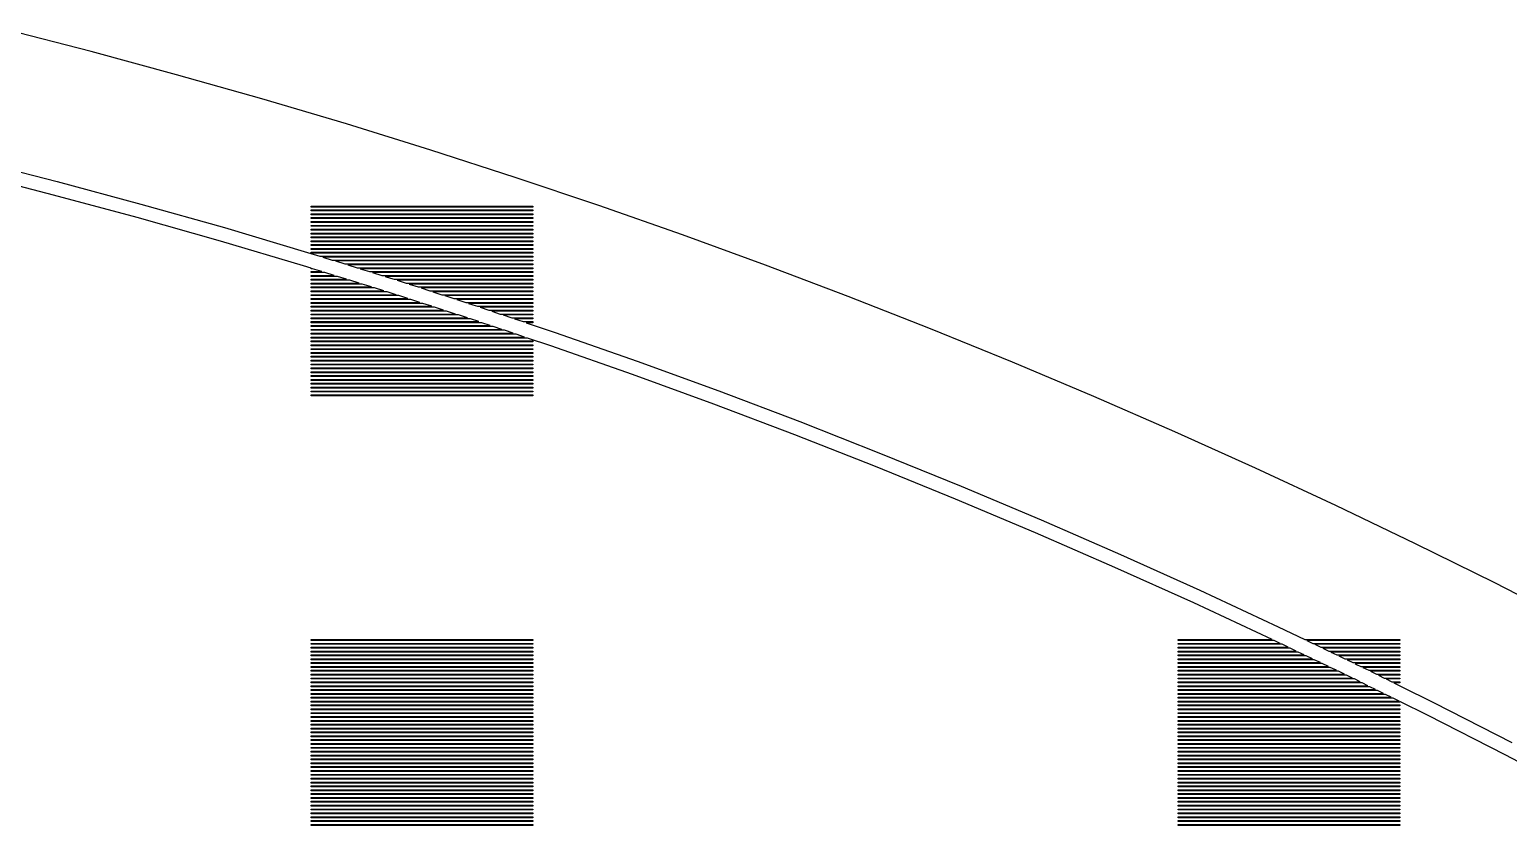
# Model space of a CAD drawing. Extents: x 40 to 187, y -3 to 150.
# Drawn here: x 129.28 to 144.98, y 139.38 to 147.84 of the extents above; entities that cross this region are included whole.
import ezdxf

# ---------------------------------------------------------------- set-up
doc = ezdxf.new("R2010")
doc.units = 0

msp = doc.modelspace()

# ---------------------------------------------------------------- linework, layer by layer
for p, q in [((129.938, 147.601), (129.029, 147.835)), ((130.844, 147.356), (129.938, 147.601)), ((131.748, 147.1), (130.844, 147.356)), ((132.648, 146.833), (131.748, 147.1)), ((133.544, 146.555), (132.648, 146.833)), ((134.437, 146.266), (133.544, 146.555)), ((128.683, 146.452), (129.575, 146.223)), ((129.537, 146.078), (128.646, 146.307)), ((129.575, 146.223), (130.464, 145.983)), ((135.327, 145.966), (134.437, 146.266)), ((130.424, 145.838), (129.537, 146.078)), ((130.464, 145.983), (131.351, 145.732)), ((132.273, 145.951), (132.273, 145.961)), ((132.273, 145.961), (134.625, 145.961)), ((134.625, 145.951), (132.273, 145.951)), ((132.273, 145.91), (132.273, 145.92)), ((132.273, 145.92), (134.625, 145.92)), ((134.625, 145.91), (132.273, 145.91)), ((132.273, 145.869), (132.273, 145.879)), ((132.273, 145.879), (134.625, 145.879)), ((134.625, 145.869), (132.273, 145.869)), ((134.625, 145.961), (134.625, 145.951)), ((134.625, 145.92), (134.625, 145.91)), ((134.625, 145.879), (134.625, 145.869)), ((136.213, 145.655), (135.327, 145.966)), ((131.309, 145.587), (130.424, 145.838)), ((131.351, 145.732), (132.234, 145.469)), ((132.273, 145.828), (132.273, 145.838)), ((132.273, 145.838), (134.625, 145.838)), ((134.625, 145.828), (132.273, 145.828)), ((132.273, 145.787), (132.273, 145.797)), ((132.273, 145.797), (134.625, 145.797)), ((134.625, 145.787), (132.273, 145.787)), ((132.273, 145.746), (132.273, 145.756)), ((132.273, 145.756), (134.625, 145.756)), ((134.625, 145.746), (132.273, 145.746)), ((132.273, 145.705), (132.273, 145.715)), ((132.273, 145.715), (134.625, 145.715)), ((134.625, 145.705), (132.273, 145.705)), ((134.625, 145.838), (134.625, 145.828)), ((134.625, 145.797), (134.625, 145.787)), ((134.625, 145.756), (134.625, 145.746)), ((134.625, 145.715), (134.625, 145.705)), ((132.19, 145.326), (131.309, 145.587)), ((132.273, 145.664), (132.273, 145.674)), ((132.273, 145.674), (134.625, 145.674)), ((134.625, 145.664), (132.273, 145.664)), ((132.273, 145.623), (132.273, 145.634)), ((132.273, 145.634), (134.625, 145.634)), ((134.625, 145.623), (132.273, 145.623)), ((132.273, 145.582), (132.273, 145.593)), ((132.273, 145.593), (134.625, 145.593)), ((134.625, 145.582), (132.273, 145.582)), ((132.273, 145.542), (132.273, 145.552)), ((132.273, 145.552), (134.625, 145.552)), ((134.625, 145.542), (132.273, 145.542)), ((134.625, 145.674), (134.625, 145.664)), ((134.625, 145.634), (134.625, 145.623)), ((134.625, 145.593), (134.625, 145.582)), ((134.625, 145.552), (134.625, 145.542)), ((137.095, 145.334), (136.213, 145.655)), ((132.234, 145.469), (132.364, 145.429)), ((132.273, 145.501), (132.273, 145.511)), ((132.273, 145.511), (134.625, 145.511)), ((134.625, 145.501), (132.273, 145.501)), ((132.273, 145.46), (132.273, 145.47)), ((132.273, 145.47), (134.625, 145.47)), ((134.625, 145.46), (132.273, 145.46)), ((132.364, 145.429), (134.625, 145.429)), ((134.625, 145.419), (132.397, 145.419)), ((132.397, 145.419), (132.496, 145.388)), ((132.496, 145.388), (134.625, 145.388)), ((134.625, 145.378), (132.529, 145.378)), ((132.529, 145.378), (132.628, 145.347)), ((134.625, 145.511), (134.625, 145.501)), ((134.625, 145.47), (134.625, 145.46)), ((134.625, 145.429), (134.625, 145.419)), ((134.625, 145.388), (134.625, 145.378)), ((132.273, 145.3), (132.19, 145.326)), ((132.273, 145.296), (132.273, 145.3)), ((132.287, 145.296), (132.273, 145.296)), ((132.273, 145.255), (132.273, 145.265)), ((132.273, 145.265), (132.386, 145.265)), ((132.419, 145.255), (132.273, 145.255)), ((132.273, 145.214), (132.273, 145.225)), ((132.273, 145.225), (132.517, 145.225)), ((132.55, 145.214), (132.273, 145.214)), ((132.386, 145.265), (132.287, 145.296)), ((132.517, 145.225), (132.419, 145.255)), ((132.649, 145.184), (132.55, 145.214)), ((132.628, 145.347), (134.625, 145.347)), ((134.625, 145.337), (132.661, 145.337)), ((132.661, 145.337), (132.76, 145.306)), ((132.76, 145.306), (134.625, 145.306)), ((134.625, 145.296), (132.793, 145.296)), ((132.793, 145.296), (132.892, 145.265)), ((132.892, 145.265), (134.625, 145.265)), ((134.625, 145.255), (132.925, 145.255)), ((132.925, 145.255), (133.024, 145.225)), ((133.024, 145.225), (134.625, 145.225)), ((134.625, 145.214), (133.057, 145.214)), ((133.057, 145.214), (133.114, 145.197)), ((134.625, 145.347), (134.625, 145.337)), ((134.625, 145.306), (134.625, 145.296)), ((134.625, 145.265), (134.625, 145.255)), ((134.625, 145.225), (134.625, 145.214)), ((137.973, 145.001), (137.095, 145.334)), ((132.273, 145.173), (132.273, 145.184)), ((132.273, 145.184), (132.649, 145.184)), ((132.682, 145.173), (132.273, 145.173)), ((132.273, 145.132), (132.273, 145.143)), ((132.273, 145.143), (132.781, 145.143)), ((132.814, 145.132), (132.273, 145.132)), ((132.273, 145.092), (132.273, 145.102)), ((132.273, 145.102), (132.913, 145.102)), ((132.946, 145.092), (132.273, 145.092)), ((132.273, 145.051), (132.273, 145.061)), ((132.273, 145.061), (133.045, 145.061)), ((132.781, 145.143), (132.682, 145.173)), ((132.913, 145.102), (132.814, 145.132)), ((133.045, 145.061), (132.946, 145.092)), ((133.114, 145.197), (133.154, 145.184)), ((133.154, 145.184), (134.625, 145.184)), ((134.625, 145.173), (133.186, 145.173)), ((133.186, 145.173), (133.281, 145.143)), ((133.281, 145.143), (134.625, 145.143)), ((134.625, 145.132), (133.312, 145.132)), ((133.312, 145.132), (133.407, 145.102)), ((133.407, 145.102), (134.625, 145.102)), ((134.625, 145.092), (133.439, 145.092)), ((133.439, 145.092), (133.533, 145.061)), ((133.533, 145.061), (134.625, 145.061)), ((134.625, 145.184), (134.625, 145.173)), ((134.625, 145.143), (134.625, 145.132)), ((134.625, 145.102), (134.625, 145.092)), ((134.625, 145.061), (134.625, 145.051)), ((133.078, 145.051), (132.273, 145.051)), ((132.273, 145.01), (132.273, 145.02)), ((132.273, 145.02), (133.173, 145.02)), ((133.204, 145.01), (132.273, 145.01)), ((132.273, 144.969), (132.273, 144.979)), ((132.273, 144.979), (133.299, 144.979)), ((133.331, 144.969), (132.273, 144.969)), ((132.273, 144.928), (132.273, 144.938)), ((132.273, 144.938), (133.425, 144.938)), ((133.457, 144.928), (132.273, 144.928)), ((133.173, 145.02), (133.078, 145.051)), ((133.299, 144.979), (133.204, 145.01)), ((133.425, 144.938), (133.331, 144.969)), ((133.552, 144.897), (133.457, 144.928)), ((134.625, 145.051), (133.565, 145.051)), ((133.565, 145.051), (133.66, 145.02)), ((133.66, 145.02), (134.625, 145.02)), ((134.625, 145.01), (133.691, 145.01)), ((133.691, 145.01), (133.786, 144.979)), ((133.786, 144.979), (134.625, 144.979)), ((134.625, 144.969), (133.818, 144.969)), ((133.818, 144.969), (133.913, 144.938)), ((133.913, 144.938), (134.625, 144.938)), ((134.625, 144.928), (133.944, 144.928)), ((133.944, 144.928), (133.99, 144.913)), ((133.99, 144.913), (134.037, 144.897)), ((134.625, 145.02), (134.625, 145.01)), ((134.625, 144.979), (134.625, 144.969)), ((134.625, 144.938), (134.625, 144.928)), ((138.847, 144.658), (137.973, 145.001)), ((132.273, 144.887), (132.273, 144.897)), ((132.273, 144.897), (133.552, 144.897)), ((133.583, 144.887), (132.273, 144.887)), ((132.273, 144.846), (132.273, 144.856)), ((132.273, 144.856), (133.678, 144.856)), ((133.71, 144.846), (132.273, 144.846)), ((132.273, 144.805), (132.273, 144.815)), ((132.273, 144.815), (133.805, 144.815)), ((133.836, 144.805), (132.273, 144.805)), ((132.273, 144.764), (132.273, 144.775)), ((132.273, 144.775), (133.931, 144.775)), ((133.962, 144.764), (132.273, 144.764)), ((133.678, 144.856), (133.583, 144.887)), ((133.805, 144.815), (133.71, 144.846)), ((133.931, 144.775), (133.836, 144.805)), ((134.053, 144.734), (133.962, 144.764)), ((134.037, 144.897), (134.625, 144.897)), ((134.625, 144.887), (134.067, 144.887)), ((134.067, 144.887), (134.158, 144.856)), ((134.158, 144.856), (134.625, 144.856)), ((134.625, 144.846), (134.189, 144.846)), ((134.189, 144.846), (134.28, 144.815)), ((134.28, 144.815), (134.625, 144.815)), ((134.625, 144.805), (134.31, 144.805)), ((134.31, 144.805), (134.401, 144.775)), ((134.401, 144.775), (134.625, 144.775)), ((134.625, 144.764), (134.431, 144.764)), ((134.431, 144.764), (134.522, 144.734)), ((134.625, 144.897), (134.625, 144.887)), ((134.625, 144.856), (134.625, 144.846)), ((134.625, 144.815), (134.625, 144.805)), ((134.625, 144.775), (134.625, 144.764)), ((132.273, 144.723), (132.273, 144.734)), ((132.273, 144.734), (134.053, 144.734)), ((134.083, 144.723), (132.273, 144.723)), ((132.273, 144.683), (132.273, 144.693)), ((132.273, 144.693), (134.174, 144.693)), ((134.205, 144.683), (132.273, 144.683)), ((132.273, 144.642), (132.273, 144.652)), ((132.273, 144.652), (134.296, 144.652)), ((134.326, 144.642), (132.273, 144.642)), ((132.273, 144.601), (132.273, 144.611)), ((132.273, 144.611), (134.417, 144.611)), ((134.447, 144.601), (132.273, 144.601)), ((134.174, 144.693), (134.083, 144.723)), ((134.296, 144.652), (134.205, 144.683)), ((134.417, 144.611), (134.326, 144.642)), ((134.538, 144.57), (134.447, 144.601)), ((134.522, 144.734), (134.625, 144.734)), ((134.625, 144.723), (134.553, 144.723)), ((134.553, 144.723), (134.863, 144.619)), ((134.625, 144.734), (134.625, 144.723)), ((134.863, 144.619), (135.733, 144.314)), ((139.716, 144.304), (138.847, 144.658)), ((132.273, 144.56), (132.273, 144.57)), ((132.273, 144.57), (134.538, 144.57)), ((134.568, 144.56), (132.273, 144.56)), ((132.273, 144.519), (132.273, 144.529)), ((132.273, 144.529), (134.625, 144.529)), ((134.625, 144.519), (132.273, 144.519)), ((132.273, 144.478), (132.273, 144.488)), ((132.273, 144.488), (134.625, 144.488)), ((134.625, 144.478), (132.273, 144.478)), ((132.273, 144.437), (132.273, 144.447)), ((132.273, 144.447), (134.625, 144.447)), ((134.625, 144.437), (132.273, 144.437)), ((134.815, 144.477), (134.568, 144.56)), ((134.625, 144.529), (134.625, 144.519)), ((134.625, 144.488), (134.625, 144.478)), ((134.625, 144.447), (134.625, 144.437)), ((135.682, 144.172), (134.815, 144.477)), ((132.273, 144.396), (132.273, 144.406)), ((132.273, 144.406), (134.625, 144.406)), ((134.625, 144.396), (132.273, 144.396)), ((132.273, 144.355), (132.273, 144.366)), ((132.273, 144.366), (134.625, 144.366)), ((134.625, 144.355), (132.273, 144.355)), ((132.273, 144.314), (132.273, 144.325)), ((132.273, 144.325), (134.625, 144.325)), ((134.625, 144.314), (132.273, 144.314)), ((132.273, 144.274), (132.273, 144.284)), ((132.273, 144.284), (134.625, 144.284)), ((134.625, 144.274), (132.273, 144.274)), ((134.625, 144.406), (134.625, 144.396)), ((134.625, 144.366), (134.625, 144.355)), ((134.625, 144.325), (134.625, 144.314)), ((134.625, 144.284), (134.625, 144.274)), ((135.733, 144.314), (136.598, 143.998)), ((140.581, 143.939), (139.716, 144.304)), ((132.273, 144.233), (132.273, 144.243)), ((132.273, 144.243), (134.625, 144.243)), ((134.625, 144.233), (132.273, 144.233)), ((132.273, 144.192), (132.273, 144.202)), ((132.273, 144.202), (134.625, 144.202)), ((134.625, 144.192), (132.273, 144.192)), ((132.273, 144.151), (132.273, 144.161)), ((132.273, 144.161), (134.625, 144.161)), ((134.625, 144.151), (132.273, 144.151)), ((132.273, 144.11), (132.273, 144.12)), ((132.273, 144.12), (134.625, 144.12)), ((134.625, 144.243), (134.625, 144.233)), ((134.625, 144.202), (134.625, 144.192)), ((134.625, 144.161), (134.625, 144.151)), ((134.625, 144.12), (134.625, 144.11)), ((136.546, 143.857), (135.682, 144.172)), ((134.625, 144.11), (132.273, 144.11)), ((132.273, 144.069), (132.273, 144.079)), ((132.273, 144.079), (134.625, 144.079)), ((134.625, 144.069), (132.273, 144.069)), ((132.273, 144.028), (132.273, 144.038)), ((132.273, 144.038), (134.625, 144.038)), ((134.625, 144.028), (132.273, 144.028)), ((132.273, 143.987), (132.273, 143.997)), ((132.273, 143.997), (134.625, 143.997)), ((134.625, 143.987), (132.273, 143.987)), ((132.273, 143.946), (132.273, 143.957)), ((132.273, 143.957), (134.625, 143.957)), ((134.625, 144.079), (134.625, 144.069)), ((134.625, 144.038), (134.625, 144.028)), ((134.625, 143.997), (134.625, 143.987)), ((134.625, 143.957), (134.625, 143.946)), ((136.598, 143.998), (137.46, 143.672)), ((134.625, 143.946), (132.273, 143.946)), ((137.406, 143.532), (136.546, 143.857)), ((141.442, 143.564), (140.581, 143.939)), ((137.46, 143.672), (138.317, 143.335)), ((138.262, 143.196), (137.406, 143.532)), ((142.298, 143.179), (141.442, 143.564)), ((138.317, 143.335), (139.171, 142.987)), ((139.113, 142.849), (138.262, 143.196)), ((143.149, 142.782), (142.298, 143.179)), ((139.171, 142.987), (140.02, 142.63)), ((139.961, 142.492), (139.113, 142.849)), ((143.995, 142.376), (143.149, 142.782)), ((140.02, 142.63), (140.864, 142.261)), ((140.803, 142.124), (139.961, 142.492)), ((140.864, 142.261), (141.704, 141.883)), ((144.836, 141.959), (143.995, 142.376)), ((141.642, 141.747), (140.803, 142.124)), ((145.672, 141.532), (144.836, 141.959)), ((141.704, 141.883), (142.539, 141.494)), ((142.474, 141.359), (141.642, 141.747)), ((142.539, 141.494), (142.821, 141.359)), ((132.273, 141.349), (132.273, 141.359)), ((132.273, 141.359), (134.625, 141.359)), ((134.625, 141.349), (132.273, 141.349)), ((132.273, 141.308), (132.273, 141.318)), ((132.273, 141.318), (134.625, 141.318)), ((134.625, 141.308), (132.273, 141.308)), ((134.625, 141.359), (134.625, 141.349)), ((134.625, 141.318), (134.625, 141.308)), ((141.477, 141.349), (141.477, 141.359)), ((141.477, 141.359), (142.474, 141.359)), ((142.496, 141.349), (141.477, 141.349)), ((141.477, 141.308), (141.477, 141.318)), ((141.477, 141.318), (142.559, 141.318)), ((142.581, 141.308), (141.477, 141.308)), ((142.559, 141.318), (142.496, 141.349)), ((142.645, 141.277), (142.581, 141.308)), ((142.821, 141.359), (143.829, 141.359)), ((143.829, 141.349), (142.842, 141.349)), ((142.842, 141.349), (142.906, 141.318)), ((142.906, 141.318), (143.829, 141.318)), ((143.829, 141.308), (142.927, 141.308)), ((142.927, 141.308), (142.991, 141.277)), ((143.829, 141.359), (143.829, 141.349)), ((143.829, 141.318), (143.829, 141.308)), ((132.273, 141.267), (132.273, 141.277)), ((132.273, 141.277), (134.625, 141.277)), ((134.625, 141.267), (132.273, 141.267)), ((132.273, 141.226), (132.273, 141.236)), ((132.273, 141.236), (134.625, 141.236)), ((134.625, 141.226), (132.273, 141.226)), ((132.273, 141.185), (132.273, 141.195)), ((132.273, 141.195), (134.625, 141.195)), ((134.625, 141.185), (132.273, 141.185)), ((132.273, 141.144), (132.273, 141.155)), ((132.273, 141.155), (134.625, 141.155)), ((134.625, 141.144), (132.273, 141.144)), ((134.625, 141.277), (134.625, 141.267)), ((134.625, 141.236), (134.625, 141.226)), ((134.625, 141.195), (134.625, 141.185)), ((134.625, 141.155), (134.625, 141.144)), ((141.477, 141.267), (141.477, 141.277)), ((141.477, 141.277), (142.645, 141.277)), ((142.666, 141.267), (141.477, 141.267)), ((141.477, 141.226), (141.477, 141.236)), ((141.477, 141.236), (142.73, 141.236)), ((142.751, 141.226), (141.477, 141.226)), ((141.477, 141.185), (141.477, 141.195)), ((141.477, 141.195), (142.815, 141.195)), ((142.836, 141.185), (141.477, 141.185)), ((141.477, 141.144), (141.477, 141.155)), ((141.477, 141.155), (142.9, 141.155)), ((142.921, 141.144), (141.477, 141.144)), ((142.73, 141.236), (142.666, 141.267)), ((142.815, 141.195), (142.751, 141.226)), ((142.9, 141.155), (142.836, 141.185)), ((142.985, 141.114), (142.921, 141.144)), ((142.991, 141.277), (143.829, 141.277)), ((143.829, 141.267), (143.012, 141.267)), ((143.012, 141.267), (143.076, 141.236)), ((143.076, 141.236), (143.829, 141.236)), ((143.829, 141.226), (143.097, 141.226)), ((143.097, 141.226), (143.161, 141.195)), ((143.161, 141.195), (143.829, 141.195)), ((143.829, 141.185), (143.182, 141.185)), ((143.182, 141.185), (143.246, 141.155)), ((143.246, 141.155), (143.829, 141.155)), ((143.829, 141.144), (143.268, 141.144)), ((143.268, 141.144), (143.331, 141.114)), ((143.829, 141.277), (143.829, 141.267)), ((143.829, 141.236), (143.829, 141.226)), ((143.829, 141.195), (143.829, 141.185)), ((143.829, 141.155), (143.829, 141.144)), ((132.273, 141.103), (132.273, 141.114)), ((132.273, 141.114), (134.625, 141.114)), ((134.625, 141.103), (132.273, 141.103)), ((132.273, 141.063), (132.273, 141.073)), ((132.273, 141.073), (134.625, 141.073)), ((134.625, 141.063), (132.273, 141.063)), ((132.273, 141.022), (132.273, 141.032)), ((132.273, 141.032), (134.625, 141.032)), ((134.625, 141.022), (132.273, 141.022)), ((132.273, 140.981), (132.273, 140.991)), ((132.273, 140.991), (134.625, 140.991)), ((134.625, 140.981), (132.273, 140.981)), ((134.625, 141.114), (134.625, 141.103)), ((134.625, 141.073), (134.625, 141.063)), ((134.625, 141.032), (134.625, 141.022)), ((134.625, 140.991), (134.625, 140.981)), ((141.477, 141.103), (141.477, 141.114)), ((141.477, 141.114), (142.985, 141.114)), ((143.006, 141.103), (141.477, 141.103)), ((141.477, 141.063), (141.477, 141.073)), ((141.477, 141.073), (143.07, 141.073)), ((143.091, 141.063), (141.477, 141.063)), ((141.477, 141.022), (141.477, 141.032)), ((141.477, 141.032), (143.155, 141.032)), ((143.177, 141.022), (141.477, 141.022)), ((141.477, 140.981), (141.477, 140.991)), ((141.477, 140.991), (143.24, 140.991)), ((143.262, 140.981), (141.477, 140.981)), ((143.07, 141.073), (143.006, 141.103)), ((143.155, 141.032), (143.091, 141.063)), ((143.24, 140.991), (143.177, 141.022)), ((143.304, 140.96), (143.262, 140.981)), ((143.331, 141.114), (143.829, 141.114)), ((143.829, 141.103), (143.353, 141.103)), ((143.353, 141.103), (143.37, 141.095)), ((143.37, 141.095), (143.415, 141.073)), ((143.415, 141.073), (143.829, 141.073)), ((143.829, 141.063), (143.436, 141.063)), ((143.436, 141.063), (143.498, 141.032)), ((143.498, 141.032), (143.829, 141.032)), ((143.829, 141.022), (143.518, 141.022)), ((143.518, 141.022), (143.58, 140.991)), ((143.58, 140.991), (143.829, 140.991)), ((143.829, 140.981), (143.601, 140.981)), ((143.601, 140.981), (143.663, 140.95)), ((143.829, 141.114), (143.829, 141.103)), ((143.829, 141.073), (143.829, 141.063)), ((143.829, 141.032), (143.829, 141.022)), ((143.829, 140.991), (143.829, 140.981)), ((132.273, 140.94), (132.273, 140.95)), ((132.273, 140.95), (134.625, 140.95)), ((134.625, 140.94), (132.273, 140.94)), ((132.273, 140.899), (132.273, 140.909)), ((132.273, 140.909), (134.625, 140.909)), ((134.625, 140.899), (132.273, 140.899)), ((132.273, 140.858), (132.273, 140.868)), ((132.273, 140.868), (134.625, 140.868)), ((134.625, 140.858), (132.273, 140.858)), ((132.273, 140.817), (132.273, 140.827)), ((132.273, 140.827), (134.625, 140.827)), ((134.625, 140.817), (132.273, 140.817)), ((134.625, 140.95), (134.625, 140.94)), ((134.625, 140.909), (134.625, 140.899)), ((134.625, 140.868), (134.625, 140.858)), ((134.625, 140.827), (134.625, 140.817)), ((141.477, 140.94), (141.477, 140.95)), ((141.477, 140.95), (143.325, 140.95)), ((143.346, 140.94), (141.477, 140.94)), ((141.477, 140.899), (141.477, 140.909)), ((141.477, 140.909), (143.407, 140.909)), ((143.428, 140.899), (141.477, 140.899)), ((141.477, 140.858), (141.477, 140.868)), ((141.477, 140.868), (143.49, 140.868)), ((143.511, 140.858), (141.477, 140.858)), ((141.477, 140.817), (141.477, 140.827)), ((141.477, 140.827), (143.572, 140.827)), ((143.593, 140.817), (141.477, 140.817)), ((143.325, 140.95), (143.304, 140.96)), ((143.407, 140.909), (143.346, 140.94)), ((143.49, 140.868), (143.428, 140.899)), ((143.572, 140.827), (143.511, 140.858)), ((143.655, 140.786), (143.593, 140.817)), ((143.663, 140.95), (143.829, 140.95)), ((143.829, 140.94), (143.683, 140.94)), ((143.683, 140.94), (143.745, 140.909)), ((143.745, 140.909), (143.829, 140.909)), ((143.829, 140.899), (143.766, 140.899)), ((143.766, 140.899), (143.828, 140.868)), ((143.828, 140.868), (143.829, 140.868)), ((143.829, 140.95), (143.829, 140.94)), ((143.829, 140.909), (143.829, 140.899)), ((143.829, 140.868), (143.829, 140.868)), ((143.829, 140.868), (144.195, 140.686)), ((132.273, 140.776), (132.273, 140.786)), ((132.273, 140.786), (134.625, 140.786)), ((134.625, 140.776), (132.273, 140.776)), ((132.273, 140.735), (132.273, 140.746)), ((132.273, 140.746), (134.625, 140.746)), ((134.625, 140.735), (132.273, 140.735)), ((132.273, 140.694), (132.273, 140.705)), ((132.273, 140.705), (134.625, 140.705)), ((134.625, 140.694), (132.273, 140.694)), ((132.273, 140.654), (132.273, 140.664)), ((132.273, 140.664), (134.625, 140.664)), ((134.625, 140.786), (134.625, 140.776)), ((134.625, 140.746), (134.625, 140.735)), ((134.625, 140.705), (134.625, 140.694)), ((134.625, 140.664), (134.625, 140.654)), ((141.477, 140.776), (141.477, 140.786)), ((141.477, 140.786), (143.655, 140.786)), ((143.676, 140.776), (141.477, 140.776)), ((141.477, 140.735), (141.477, 140.746)), ((141.477, 140.746), (143.738, 140.746)), ((143.758, 140.735), (141.477, 140.735)), ((141.477, 140.694), (141.477, 140.705)), ((141.477, 140.705), (143.82, 140.705)), ((143.829, 140.694), (141.477, 140.694)), ((141.477, 140.654), (141.477, 140.664)), ((141.477, 140.664), (143.829, 140.664)), ((143.738, 140.746), (143.676, 140.776)), ((143.82, 140.705), (143.758, 140.735)), ((144.128, 140.552), (143.829, 140.7)), ((143.829, 140.7), (143.829, 140.694)), ((143.829, 140.664), (143.829, 140.654)), ((144.195, 140.686), (145.016, 140.267)), ((134.625, 140.654), (132.273, 140.654)), ((132.273, 140.613), (132.273, 140.623)), ((132.273, 140.623), (134.625, 140.623)), ((134.625, 140.613), (132.273, 140.613)), ((132.273, 140.572), (132.273, 140.582)), ((132.273, 140.582), (134.625, 140.582)), ((134.625, 140.572), (132.273, 140.572)), ((132.273, 140.531), (132.273, 140.541)), ((132.273, 140.541), (134.625, 140.541)), ((134.625, 140.531), (132.273, 140.531)), ((134.625, 140.623), (134.625, 140.613)), ((134.625, 140.582), (134.625, 140.572)), ((134.625, 140.541), (134.625, 140.531)), ((143.829, 140.654), (141.477, 140.654)), ((141.477, 140.613), (141.477, 140.623)), ((141.477, 140.623), (143.829, 140.623)), ((143.829, 140.613), (141.477, 140.613)), ((141.477, 140.572), (141.477, 140.582)), ((141.477, 140.582), (143.829, 140.582)), ((143.829, 140.572), (141.477, 140.572)), ((141.477, 140.531), (141.477, 140.541)), ((141.477, 140.541), (143.829, 140.541)), ((143.829, 140.531), (141.477, 140.531)), ((143.829, 140.623), (143.829, 140.613)), ((143.829, 140.582), (143.829, 140.572)), ((143.829, 140.541), (143.829, 140.531)), ((144.947, 140.134), (144.128, 140.552)), ((132.273, 140.49), (132.273, 140.5)), ((132.273, 140.5), (134.625, 140.5)), ((134.625, 140.49), (132.273, 140.49)), ((132.273, 140.449), (132.273, 140.459)), ((132.273, 140.459), (134.625, 140.459)), ((134.625, 140.449), (132.273, 140.449)), ((132.273, 140.408), (132.273, 140.418)), ((132.273, 140.418), (134.625, 140.418)), ((134.625, 140.408), (132.273, 140.408)), ((132.273, 140.367), (132.273, 140.377)), ((132.273, 140.377), (134.625, 140.377)), ((134.625, 140.367), (132.273, 140.367)), ((134.625, 140.5), (134.625, 140.49)), ((134.625, 140.459), (134.625, 140.449)), ((134.625, 140.418), (134.625, 140.408)), ((134.625, 140.377), (134.625, 140.367)), ((141.477, 140.49), (141.477, 140.5)), ((141.477, 140.5), (143.829, 140.5)), ((143.829, 140.49), (141.477, 140.49)), ((141.477, 140.449), (141.477, 140.459)), ((141.477, 140.459), (143.829, 140.459)), ((143.829, 140.449), (141.477, 140.449)), ((141.477, 140.408), (141.477, 140.418)), ((141.477, 140.418), (143.829, 140.418)), ((143.829, 140.408), (141.477, 140.408)), ((141.477, 140.367), (141.477, 140.377)), ((141.477, 140.377), (143.829, 140.377)), ((143.829, 140.367), (141.477, 140.367)), ((143.829, 140.5), (143.829, 140.49)), ((143.829, 140.459), (143.829, 140.449)), ((143.829, 140.418), (143.829, 140.408)), ((143.829, 140.377), (143.829, 140.367)), ((132.273, 140.326), (132.273, 140.337)), ((132.273, 140.337), (134.625, 140.337)), ((134.625, 140.326), (132.273, 140.326)), ((132.273, 140.285), (132.273, 140.296)), ((132.273, 140.296), (134.625, 140.296)), ((134.625, 140.285), (132.273, 140.285)), ((132.273, 140.244), (132.273, 140.255)), ((132.273, 140.255), (134.625, 140.255)), ((134.625, 140.244), (132.273, 140.244)), ((132.273, 140.204), (132.273, 140.214)), ((132.273, 140.214), (134.625, 140.214)), ((134.625, 140.204), (132.273, 140.204)), ((134.625, 140.337), (134.625, 140.326)), ((134.625, 140.296), (134.625, 140.285)), ((134.625, 140.255), (134.625, 140.244)), ((134.625, 140.214), (134.625, 140.204)), ((141.477, 140.326), (141.477, 140.337)), ((141.477, 140.337), (143.829, 140.337)), ((143.829, 140.326), (141.477, 140.326)), ((141.477, 140.285), (141.477, 140.296)), ((141.477, 140.296), (143.829, 140.296)), ((143.829, 140.285), (141.477, 140.285)), ((141.477, 140.244), (141.477, 140.255)), ((141.477, 140.255), (143.829, 140.255)), ((143.829, 140.244), (141.477, 140.244)), ((141.477, 140.204), (141.477, 140.214)), ((141.477, 140.214), (143.829, 140.214)), ((143.829, 140.204), (141.477, 140.204)), ((143.829, 140.337), (143.829, 140.326)), ((143.829, 140.296), (143.829, 140.285)), ((143.829, 140.255), (143.829, 140.244)), ((143.829, 140.214), (143.829, 140.204)), ((132.273, 140.163), (132.273, 140.173)), ((132.273, 140.173), (134.625, 140.173)), ((134.625, 140.163), (132.273, 140.163)), ((132.273, 140.122), (132.273, 140.132)), ((132.273, 140.132), (134.625, 140.132)), ((134.625, 140.122), (132.273, 140.122)), ((132.273, 140.081), (132.273, 140.091)), ((132.273, 140.091), (134.625, 140.091)), ((134.625, 140.081), (132.273, 140.081)), ((132.273, 140.04), (132.273, 140.05)), ((132.273, 140.05), (134.625, 140.05)), ((134.625, 140.04), (132.273, 140.04)), ((134.625, 140.173), (134.625, 140.163)), ((134.625, 140.132), (134.625, 140.122)), ((134.625, 140.091), (134.625, 140.081)), ((134.625, 140.05), (134.625, 140.04)), ((141.477, 140.163), (141.477, 140.173)), ((141.477, 140.173), (143.829, 140.173)), ((143.829, 140.163), (141.477, 140.163)), ((141.477, 140.122), (141.477, 140.132)), ((141.477, 140.132), (143.829, 140.132)), ((143.829, 140.122), (141.477, 140.122)), ((141.477, 140.081), (141.477, 140.091)), ((141.477, 140.091), (143.829, 140.091)), ((143.829, 140.081), (141.477, 140.081)), ((141.477, 140.04), (141.477, 140.05)), ((141.477, 140.05), (143.829, 140.05)), ((143.829, 140.04), (141.477, 140.04)), ((143.829, 140.173), (143.829, 140.163)), ((143.829, 140.132), (143.829, 140.122)), ((143.829, 140.091), (143.829, 140.081)), ((143.829, 140.05), (143.829, 140.04)), ((145.76, 139.705), (144.947, 140.134)), ((132.273, 139.999), (132.273, 140.009)), ((132.273, 140.009), (134.625, 140.009)), ((134.625, 139.999), (132.273, 139.999)), ((132.273, 139.958), (132.273, 139.968)), ((132.273, 139.968), (134.625, 139.968)), ((134.625, 139.958), (132.273, 139.958)), ((132.273, 139.917), (132.273, 139.927)), ((132.273, 139.927), (134.625, 139.927)), ((134.625, 139.917), (132.273, 139.917)), ((132.273, 139.876), (132.273, 139.887)), ((132.273, 139.887), (134.625, 139.887)), ((134.625, 139.876), (132.273, 139.876)), ((134.625, 140.009), (134.625, 139.999)), ((134.625, 139.968), (134.625, 139.958)), ((134.625, 139.927), (134.625, 139.917)), ((134.625, 139.887), (134.625, 139.876)), ((141.477, 139.999), (141.477, 140.009)), ((141.477, 140.009), (143.829, 140.009)), ((143.829, 139.999), (141.477, 139.999)), ((141.477, 139.958), (141.477, 139.968)), ((141.477, 139.968), (143.829, 139.968)), ((143.829, 139.958), (141.477, 139.958)), ((141.477, 139.917), (141.477, 139.927)), ((141.477, 139.927), (143.829, 139.927)), ((143.829, 139.917), (141.477, 139.917)), ((141.477, 139.876), (141.477, 139.887)), ((141.477, 139.887), (143.829, 139.887)), ((143.829, 139.876), (141.477, 139.876)), ((143.829, 140.009), (143.829, 139.999)), ((143.829, 139.968), (143.829, 139.958)), ((143.829, 139.927), (143.829, 139.917)), ((143.829, 139.887), (143.829, 139.876)), ((132.273, 139.835), (132.273, 139.846)), ((132.273, 139.846), (134.625, 139.846)), ((134.625, 139.835), (132.273, 139.835)), ((132.273, 139.795), (132.273, 139.805)), ((132.273, 139.805), (134.625, 139.805)), ((134.625, 139.795), (132.273, 139.795)), ((132.273, 139.754), (132.273, 139.764)), ((132.273, 139.764), (134.625, 139.764)), ((134.625, 139.754), (132.273, 139.754)), ((132.273, 139.713), (132.273, 139.723)), ((132.273, 139.723), (134.625, 139.723)), ((134.625, 139.846), (134.625, 139.835)), ((134.625, 139.805), (134.625, 139.795)), ((134.625, 139.764), (134.625, 139.754)), ((134.625, 139.723), (134.625, 139.713)), ((141.477, 139.835), (141.477, 139.846)), ((141.477, 139.846), (143.829, 139.846)), ((143.829, 139.835), (141.477, 139.835)), ((141.477, 139.795), (141.477, 139.805)), ((141.477, 139.805), (143.829, 139.805)), ((143.829, 139.795), (141.477, 139.795)), ((141.477, 139.754), (141.477, 139.764)), ((141.477, 139.764), (143.829, 139.764)), ((143.829, 139.754), (141.477, 139.754)), ((141.477, 139.713), (141.477, 139.723)), ((141.477, 139.723), (143.829, 139.723)), ((143.829, 139.846), (143.829, 139.835)), ((143.829, 139.805), (143.829, 139.795)), ((143.829, 139.764), (143.829, 139.754)), ((143.829, 139.723), (143.829, 139.713)), ((134.625, 139.713), (132.273, 139.713)), ((132.273, 139.672), (132.273, 139.682)), ((132.273, 139.682), (134.625, 139.682)), ((134.625, 139.672), (132.273, 139.672)), ((132.273, 139.631), (132.273, 139.641)), ((132.273, 139.641), (134.625, 139.641)), ((134.625, 139.631), (132.273, 139.631)), ((132.273, 139.59), (132.273, 139.6)), ((132.273, 139.6), (134.625, 139.6)), ((134.625, 139.59), (132.273, 139.59)), ((134.625, 139.682), (134.625, 139.672)), ((134.625, 139.641), (134.625, 139.631)), ((134.625, 139.6), (134.625, 139.59)), ((143.829, 139.713), (141.477, 139.713)), ((141.477, 139.672), (141.477, 139.682)), ((141.477, 139.682), (143.829, 139.682)), ((143.829, 139.672), (141.477, 139.672)), ((141.477, 139.631), (141.477, 139.641)), ((141.477, 139.641), (143.829, 139.641)), ((143.829, 139.631), (141.477, 139.631)), ((141.477, 139.59), (141.477, 139.6)), ((141.477, 139.6), (143.829, 139.6)), ((143.829, 139.59), (141.477, 139.59)), ((143.829, 139.682), (143.829, 139.672)), ((143.829, 139.641), (143.829, 139.631)), ((143.829, 139.6), (143.829, 139.59)), ((132.273, 139.549), (132.273, 139.559)), ((132.273, 139.559), (134.625, 139.559)), ((134.625, 139.549), (132.273, 139.549)), ((132.273, 139.508), (132.273, 139.518)), ((132.273, 139.518), (134.625, 139.518)), ((134.625, 139.508), (132.273, 139.508)), ((132.273, 139.467), (132.273, 139.478)), ((132.273, 139.478), (134.625, 139.478)), ((134.625, 139.467), (132.273, 139.467)), ((132.273, 139.426), (132.273, 139.437)), ((132.273, 139.437), (134.625, 139.437)), ((134.625, 139.426), (132.273, 139.426)), ((134.625, 139.559), (134.625, 139.549)), ((134.625, 139.518), (134.625, 139.508)), ((134.625, 139.478), (134.625, 139.467)), ((134.625, 139.437), (134.625, 139.426)), ((141.477, 139.549), (141.477, 139.559)), ((141.477, 139.559), (143.829, 139.559)), ((143.829, 139.549), (141.477, 139.549)), ((141.477, 139.508), (141.477, 139.518)), ((141.477, 139.518), (143.829, 139.518)), ((143.829, 139.508), (141.477, 139.508)), ((141.477, 139.467), (141.477, 139.478)), ((141.477, 139.478), (143.829, 139.478)), ((143.829, 139.467), (141.477, 139.467)), ((141.477, 139.426), (141.477, 139.437)), ((141.477, 139.437), (143.829, 139.437)), ((143.829, 139.426), (141.477, 139.426)), ((143.829, 139.559), (143.829, 139.549)), ((143.829, 139.518), (143.829, 139.508)), ((143.829, 139.478), (143.829, 139.467)), ((143.829, 139.437), (143.829, 139.426)), ((132.273, 139.385), (132.273, 139.396)), ((132.273, 139.396), (134.625, 139.396)), ((134.625, 139.385), (132.273, 139.385)), ((134.625, 139.396), (134.625, 139.385)), ((141.477, 139.385), (141.477, 139.396)), ((141.477, 139.396), (143.829, 139.396)), ((143.829, 139.385), (141.477, 139.385)), ((143.829, 139.396), (143.829, 139.385))]:
    msp.add_line(p, q)

doc.saveas('drawing.dxf')
